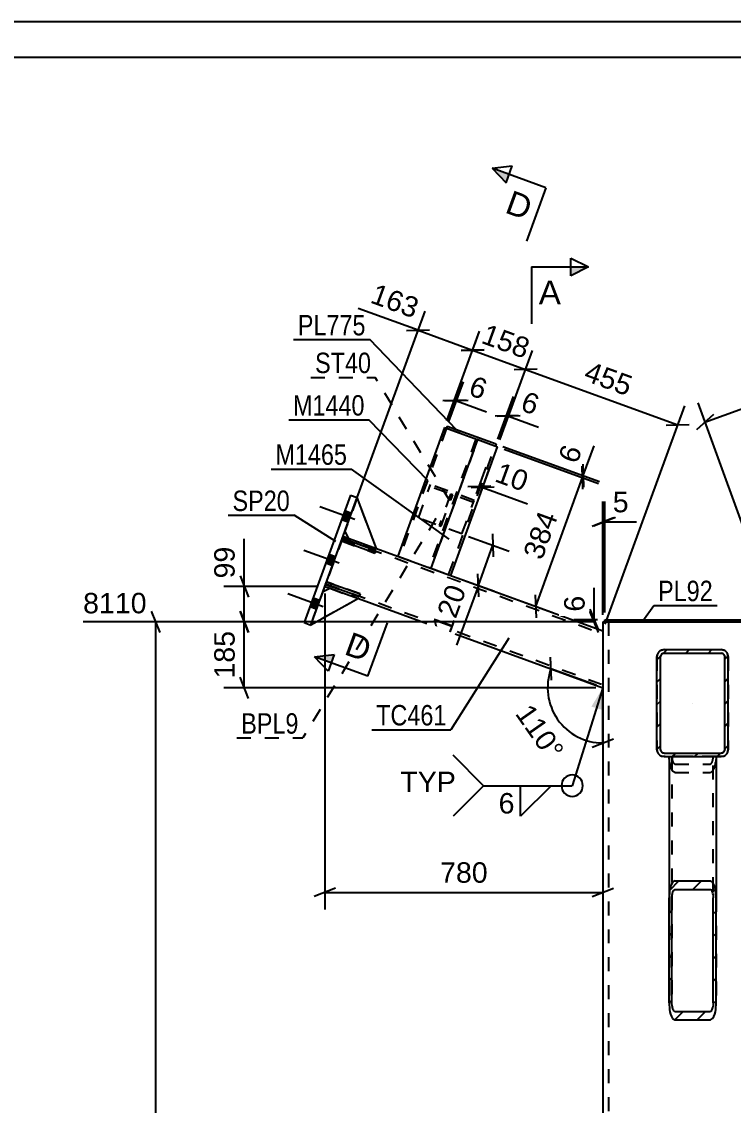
# Model space of a CAD drawing. Header units: millimetres. Extents: x -358 to 483, y -215 to 379.
# Drawn here: x -94 to 5.8, y 227 to 379 of the extents above; entities that cross this region are included whole.
import ezdxf

# ---------------------------------------------------------------- set-up
doc = ezdxf.new("R2010")
doc.units = ezdxf.units.MM
doc.linetypes.add('DXK_LINE_DOT2', pattern=[3.9198, 1.9599, -1.9599])
doc.linetypes.add('DXK_LINE_DOT3', pattern=[5.9187, 2.979, -0.9799, 0.9799, -0.9799])
doc.styles.add('Arial', font='ARIAL.TTF', dxfattribs={"height": 0.2})
doc.styles.add('Arial Narrow', font='ARIALN.TTF', dxfattribs={"height": 0.2})

# ---------------------------------------------------------------- blocks, each defined once
blk = doc.blocks.new('Unknown-284934251-1133')
at = {"color": 5, "linetype": 'Continuous'}
for p, q in [((482.75, 378.96), (-358.25, 378.96)), ((477.75, 373.96), (-353.25, 373.96))]:
    blk.add_line(p, q, dxfattribs=at)
blk = doc.blocks.new('Bolt-284934251-1456 - 1225')
at = {"linetype": 'Continuous'}
for points in [[(-48.22, 308.78), (-47.77, 310), (-48.71, 310.34), (-49.16, 309.12)], [(-48.22, 308.78), (-47.77, 310), (-48.71, 310.34), (-49.16, 309.12)], [(-48.22, 308.78), (-47.77, 310), (-48.71, 310.34), (-49.16, 309.12)], [(-50.44, 302.67), (-50, 303.89), (-50.93, 304.23), (-51.38, 303.01)], [(-50.44, 302.67), (-50, 303.89), (-50.93, 304.23), (-51.38, 303.01)], [(-52.66, 296.56), (-52.22, 297.78), (-53.16, 298.12), (-53.6, 296.9)], [(-52.66, 296.56), (-52.22, 297.78), (-53.16, 298.12), (-53.6, 296.9)], [(-52.66, 296.56), (-52.22, 297.78), (-53.16, 298.12), (-53.6, 296.9)]]:
    blk.add_hatch(color=1, dxfattribs=at).paths.add_polyline_path(points)
at = {"color": 1, "linetype": 'Continuous'}
for p, q in [((-47.29, 309.13), (-52.22, 310.93)), ((-47.29, 309.13), (-52.22, 310.93)), ((-47.29, 309.13), (-52.22, 310.93)), ((-47.77, 310), (-48.71, 310.34)), ((-47.77, 310), (-48.71, 310.34)), ((-47.77, 310), (-48.71, 310.34)), ((-48.22, 308.78), (-49.16, 309.12)), ((-48.22, 308.78), (-49.16, 309.12)), ((-48.22, 308.78), (-49.16, 309.12)), ((-49.51, 303.02), (-54.45, 304.82)), ((-49.51, 303.02), (-54.45, 304.82)), ((-50, 303.89), (-50.93, 304.23)), ((-50, 303.89), (-50.93, 304.23)), ((-50.44, 302.67), (-51.38, 303.01)), ((-50.44, 302.67), (-51.38, 303.01)), ((-51.74, 296.91), (-56.67, 298.71)), ((-51.74, 296.91), (-56.67, 298.71)), ((-51.74, 296.91), (-56.67, 298.71)), ((-52.22, 297.78), (-53.16, 298.12)), ((-52.22, 297.78), (-53.16, 298.12)), ((-52.22, 297.78), (-53.16, 298.12)), ((-52.66, 296.56), (-53.6, 296.9)), ((-52.66, 296.56), (-53.6, 296.9)), ((-52.66, 296.56), (-53.6, 296.9))]:
    blk.add_line(p, q, dxfattribs=at)
blk = doc.blocks.new('Part-284934251-1355 - 1225')
at = {"color": 7, "linetype": 'DXK_LINE_DOT2'}
for p, q in [((-4.84, 290.28), (-4.92, 289.9)), ((-3.92, 290.9), (-4.3, 290.82)), ((-4.11, 290.36), (-3.92, 290.4)), ((-3.92, 290.9), (4.08, 290.9)), ((-3.92, 290.9), (-3.92, 290.9)), ((-3.92, 290.4), (-3.92, 290.4)), ((-3.92, 290.4), (4.08, 290.4)), ((4.08, 290.9), (4.08, 290.9)), ((4.46, 290.82), (4.08, 290.9)), ((4.08, 290.4), (4.08, 290.4)), ((4.08, 290.4), (4.27, 290.36)), ((5.08, 289.9), (5, 290.28)), ((-4.92, 289.9), (-4.92, 276.9)), ((-4.42, 289.9), (-4.38, 290.09)), ((-4.42, 289.9), (-4.42, 289.9)), ((-4.42, 276.9), (-4.42, 289.9)), ((4.54, 290.09), (4.58, 289.9)), ((4.58, 289.9), (4.58, 289.9)), ((4.58, 276.9), (4.58, 289.9)), ((5.08, 289.9), (5.08, 276.9)), ((-4.92, 276.9), (-4.84, 276.52)), ((-4.42, 276.9), (-4.42, 276.9)), ((-4.38, 276.71), (-4.42, 276.9)), ((4.58, 276.9), (4.54, 276.71)), ((4.58, 276.9), (4.58, 276.9)), ((5, 276.52), (5.08, 276.9)), ((-4.3, 275.98), (-3.92, 275.9)), ((-3.92, 276.4), (-4.11, 276.44)), ((-3.92, 276.4), (-3.92, 276.4)), ((-3.92, 276.4), (4.08, 276.4)), ((-3.92, 275.9), (4.08, 275.9)), ((-3.92, 275.9), (-3.92, 275.9)), ((4.27, 276.44), (4.08, 276.4)), ((4.08, 276.4), (4.08, 276.4)), ((4.08, 275.9), (4.46, 275.98)), ((4.08, 275.9), (4.08, 275.9))]:
    blk.add_line(p, q, dxfattribs=at)
for centre, radius, start, end in [((-3.92, 289.9), 1, 112.5, 157.5), ((-3.92, 289.9), 0.5, 112.5, 157.5), ((4.08, 289.9), 0.5, 22.5, 67.5), ((4.08, 289.9), 1, 22.5, 67.5), ((-3.92, 276.9), 0.5, 202.5, 247.5), ((4.08, 276.9), 0.5, 292.5, 337.5), ((-3.92, 276.9), 1, 202.5, 247.5), ((4.08, 276.9), 1, 292.5, 337.5)]:
    blk.add_arc(centre, radius, start, end, dxfattribs=at)
blk = doc.blocks.new('Part-284934251-1228 - 1225')
at = {"linetype": 'Continuous'}
h = blk.add_hatch(dxfattribs=at)
h.set_pattern_fill('', scale=0.7, style=0, pattern_type=0)
h.set_pattern_definition([(45, (-4.9208, 276.9), (-1.57154, 1.57154), [])])
h.paths.add_polyline_path([(-4.92, 289.9), (-4.92, 276.9), (-4.84, 276.52), (-4.63, 276.19), (-4.3, 275.98), (-3.92, 275.9), (4.08, 275.9), (4.46, 275.98), (4.79, 276.19), (5, 276.52), (5.08, 276.9), (5.08, 289.9), (5, 290.28), (4.79, 290.61), (4.46, 290.82), (4.08, 290.9), (-3.92, 290.9), (-4.3, 290.82), (-4.63, 290.61), (-4.84, 290.28)])
h.paths.add_polyline_path([(-4.27, 290.25), (-4.11, 290.36), (-3.92, 290.4), (4.08, 290.4), (4.27, 290.36), (4.43, 290.25), (4.54, 290.09), (4.58, 289.9), (4.58, 276.9), (4.54, 276.71), (4.43, 276.55), (4.27, 276.44), (4.08, 276.4), (-3.92, 276.4), (-4.11, 276.44), (-4.27, 276.55), (-4.38, 276.71), (-4.42, 276.9), (-4.42, 289.9), (-4.38, 290.09)])
at = {"color": 7, "linetype": 'DXK_LINE_DOT2'}
for p, q in [((-4.92, 289.9), (-4.84, 290.28)), ((-4.3, 290.82), (-3.92, 290.9)), ((-3.92, 290.4), (-4.11, 290.36)), ((-3.92, 290.9), (4.08, 290.9)), ((-3.92, 290.4), (4.08, 290.4)), ((4.08, 290.9), (4.46, 290.82)), ((4.27, 290.36), (4.08, 290.4)), ((5, 290.28), (5.08, 289.9)), ((-4.92, 276.9), (-4.92, 289.9)), ((-4.38, 290.09), (-4.42, 289.9)), ((-4.42, 276.9), (-4.42, 289.9)), ((4.58, 289.9), (4.54, 290.09)), ((4.58, 276.9), (4.58, 289.9)), ((5.08, 276.9), (5.08, 289.9)), ((-4.84, 276.52), (-4.92, 276.9)), ((-4.42, 276.9), (-4.38, 276.71)), ((4.54, 276.71), (4.58, 276.9)), ((5.08, 276.9), (5, 276.52)), ((-3.92, 275.9), (-4.3, 275.98)), ((-4.11, 276.44), (-3.92, 276.4)), ((-3.92, 276.4), (4.08, 276.4)), ((4.08, 275.9), (-3.92, 275.9)), ((4.08, 276.4), (4.27, 276.44)), ((4.46, 275.98), (4.08, 275.9))]:
    blk.add_line(p, q, dxfattribs=at)
at = {"color": 2, "linetype": 'Continuous'}
for p, q in [((-4.84, 290.28), (-4.92, 289.9)), ((-3.92, 290.9), (-4.3, 290.82)), ((-4.11, 290.36), (-3.92, 290.4)), ((-3.92, 290.9), (4.08, 290.9)), ((-3.92, 290.4), (4.08, 290.4)), ((4.46, 290.82), (4.08, 290.9)), ((4.08, 290.4), (4.27, 290.36)), ((5.08, 289.9), (5, 290.28)), ((-4.92, 276.9), (-4.92, 289.9)), ((-4.42, 289.9), (-4.38, 290.09)), ((-4.42, 276.9), (-4.42, 289.9)), ((4.54, 290.09), (4.58, 289.9)), ((4.58, 276.9), (4.58, 289.9)), ((5.08, 276.9), (5.08, 289.9)), ((-4.92, 276.9), (-4.84, 276.52)), ((-4.38, 276.71), (-4.42, 276.9)), ((4.58, 276.9), (4.54, 276.71)), ((5, 276.52), (5.08, 276.9)), ((-4.3, 275.98), (-3.92, 275.9)), ((-3.92, 276.4), (-4.11, 276.44)), ((-3.92, 276.4), (4.08, 276.4)), ((-3.92, 275.9), (4.08, 275.9)), ((4.27, 276.44), (4.08, 276.4)), ((4.08, 275.9), (4.46, 275.98))]:
    blk.add_line(p, q, dxfattribs=at)
at = {"color": 7, "linetype": 'DXK_LINE_DOT3'}
blk.add_line((0.08, 283.4), (0.08, 283.4), dxfattribs=at)
at = {"color": 7, "linetype": 'DXK_LINE_DOT2'}
for centre, radius, start, end in [((-3.92, 289.9), 1, 112.5, 157.5), ((-3.92, 289.9), 0.5, 112.5, 157.5), ((4.08, 289.9), 0.5, 22.5, 67.5), ((4.08, 289.9), 1, 22.5, 67.5), ((-3.92, 276.9), 0.5, 202.5, 247.5), ((4.08, 276.9), 0.5, 292.5, 337.5), ((-3.92, 276.9), 1, 202.5, 247.5), ((4.08, 276.9), 1, 292.5, 337.5)]:
    blk.add_arc(centre, radius, start, end, dxfattribs=at)
at = {"color": 2, "linetype": 'Continuous'}
for centre, radius, start, end in [((-3.92, 289.9), 1, 112.5, 157.5), ((-3.92, 289.9), 0.5, 112.5, 157.5), ((4.08, 289.9), 0.5, 22.5, 67.5), ((4.08, 289.9), 1, 22.5, 67.5), ((-3.92, 276.9), 0.5, 202.5, 247.5), ((4.08, 276.9), 0.5, 292.5, 337.5), ((-3.92, 276.9), 1, 202.5, 247.5), ((4.08, 276.9), 1, 292.5, 337.5)]:
    blk.add_arc(centre, radius, start, end, dxfattribs=at)
blk = doc.blocks.new('Part-284934251-1414 - 1225')
at = {"color": 2, "linetype": 'Continuous'}
for p, q in [((-36.58, 302.31), (-30.02, 320.35)), ((-33.85, 301.31), (-27.29, 319.36)), ((-30.02, 320.35), (-27.29, 319.36))]:
    blk.add_line(p, q, dxfattribs=at)
at = {"color": 7, "linetype": 'DXK_LINE_DOT2'}
for p, q in [((-34.14, 301.41), (-27.57, 319.46)), ((-36.58, 302.31), (-36.58, 302.3)), ((-36.58, 302.31), (-36.58, 302.3)), ((-36.58, 302.31), (-36.58, 302.3)), ((-36.58, 302.3), (-36.58, 302.31)), ((-36.58, 302.3), (-33.86, 301.31)), ((-33.85, 301.31), (-33.86, 301.31)), ((-33.86, 301.31), (-33.85, 301.31))]:
    blk.add_line(p, q, dxfattribs=at)
blk = doc.blocks.new('Part-284934251-1230 - 1225')
at = {"linetype": 'Continuous'}
h = blk.add_hatch(dxfattribs=at)
h.set_pattern_fill('', scale=0.7, style=0, pattern_type=0)
h.set_pattern_definition([(45, (-3.2208, 241.354), (-1.57154, 1.57154), [])])
h.paths.add_polyline_path([(-3.22, 256.1), (-3.22, 241.35), (-3.16, 240.45), (-2.99, 239.69), (-2.73, 239.17), (-2.42, 239), (2.58, 239), (2.89, 239.17), (3.14, 239.69), (3.32, 240.45), (3.38, 241.35), (3.38, 256.1), (3.32, 257), (3.14, 257.77), (2.89, 258.28), (2.58, 258.46), (-2.42, 258.46), (-2.73, 258.28), (-2.99, 257.77), (-3.16, 257)])
h.paths.add_polyline_path([(-2.7, 256.93), (-2.57, 257.19), (-2.42, 257.28), (2.58, 257.28), (2.73, 257.19), (2.86, 256.93), (2.95, 256.55), (2.98, 256.1), (2.98, 241.35), (2.95, 240.9), (2.86, 240.52), (2.73, 240.26), (2.58, 240.17), (-2.42, 240.17), (-2.57, 240.26), (-2.7, 240.52), (-2.79, 240.9), (-2.82, 241.35), (-2.82, 256.1), (-2.79, 256.55)])
at = {"color": 2, "linetype": 'Continuous'}
for p, q in [((-3.22, 275.9), (-3.22, 256.1)), ((3.38, 275.9), (3.38, 256.1)), ((-2.42, 258.46), (-2.73, 258.28)), ((-2.42, 258.46), (2.58, 258.46)), ((2.89, 258.28), (2.58, 258.46)), ((-3.16, 257), (-3.22, 256.1)), ((-2.57, 257.19), (-2.42, 257.28)), ((-2.42, 257.28), (2.58, 257.28)), ((2.58, 257.28), (2.73, 257.19)), ((3.38, 256.1), (3.32, 257)), ((-3.22, 241.35), (-3.22, 256.1)), ((-2.82, 256.1), (-2.79, 256.55)), ((-2.82, 241.35), (-2.82, 256.1)), ((2.95, 256.55), (2.98, 256.1)), ((2.98, 241.35), (2.98, 256.1)), ((3.38, 241.35), (3.38, 256.1)), ((-3.22, 241.35), (-3.16, 240.45)), ((-2.79, 240.9), (-2.82, 241.35)), ((-2.42, 240.17), (-2.57, 240.26)), ((-2.42, 240.17), (2.58, 240.17)), ((2.73, 240.26), (2.58, 240.17)), ((2.98, 241.35), (2.95, 240.9)), ((3.32, 240.45), (3.38, 241.35)), ((-2.73, 239.17), (-2.42, 239)), ((-2.42, 239), (2.58, 239)), ((2.58, 239), (2.89, 239.17))]:
    blk.add_line(p, q, dxfattribs=at)
at = {"color": 7, "linetype": 'DXK_LINE_DOT2'}
for p, q in [((3.38, 275.9), (-3.22, 275.9)), ((-3.16, 275.13), (-3.21, 275.9)), ((-2.82, 275.9), (-2.82, 241.35)), ((-2.81, 275.9), (-2.79, 275.58)), ((2.95, 275.58), (2.97, 275.9)), ((2.98, 275.9), (2.97, 275.9)), ((2.98, 241.35), (2.98, 275.9)), ((3.37, 275.9), (3.32, 275.13)), ((-2.42, 273.67), (-2.73, 273.85)), ((-2.57, 274.94), (-2.42, 274.85)), ((-2.42, 274.85), (2.58, 274.85)), ((-2.42, 273.67), (2.58, 273.67)), ((2.58, 274.85), (2.73, 274.94)), ((2.89, 273.85), (2.58, 273.67)), ((-3.22, 256.1), (-3.22, 241.35)), ((3.38, 256.1), (3.38, 241.35))]:
    blk.add_line(p, q, dxfattribs=at)
for centre, radius, start, end in [((-0.41, 275.35), 2.76, 184.5911, 212.8754), ((-1.42, 275.69), 1.38, 184.5911, 212.8754), ((1.57, 275.69), 1.38, 327.1246, 355.4089), ((0.57, 275.35), 2.76, 327.1246, 355.4089)]:
    blk.add_arc(centre, radius, start, end, dxfattribs=at)
at = {"color": 2, "linetype": 'Continuous'}
for centre, radius, start, end in [((-0.41, 256.78), 2.76, 147.1246, 175.4089), ((-1.42, 256.44), 1.38, 147.1246, 175.4089), ((1.57, 256.44), 1.38, 4.5911, 32.8754), ((0.57, 256.78), 2.76, 4.5911, 32.8754), ((-0.41, 240.67), 2.76, 184.5911, 212.8754), ((-1.42, 241.01), 1.38, 184.5911, 212.8754), ((1.57, 241.01), 1.38, 327.1246, 355.4089), ((0.57, 240.67), 2.76, 327.1246, 355.4089)]:
    blk.add_arc(centre, radius, start, end, dxfattribs=at)
blk = doc.blocks.new('Part-284934251-1324 - 1225')
at = {"color": 2, "linetype": 'Continuous'}
for p, q in [((-47.91, 312.55), (-54.41, 294.69)), ((-53.47, 294.35), (-46.97, 312.21)), ((-47.91, 312.55), (-46.97, 312.21)), ((-54.41, 294.69), (-53.47, 294.35))]:
    blk.add_line(p, q, dxfattribs=at)
blk = doc.blocks.new('Part-284934251-1248 - 1225')
at = {"color": 7, "linetype": 'DXK_LINE_DOT2'}
for p, q in [((-48.93, 306.8), (-51.5, 299.76)), ((-49.07, 306.43), (-12.5, 293.12)), ((-48.23, 306.55), (-44.24, 305.09)), ((-51.36, 300.13), (-12.5, 285.99)), ((-50.8, 299.5), (-46.8, 298.05)), ((-12.5, 293.54), (-12.5, 285.56))]:
    blk.add_line(p, q, dxfattribs=at)
at = {"color": 2, "linetype": 'Continuous'}
for p, q in [((-48.93, 306.8), (-48.23, 306.55)), ((-44.24, 305.09), (-12.5, 293.54)), ((-51.5, 299.76), (-50.8, 299.5)), ((-46.8, 298.05), (-12.5, 285.56))]:
    blk.add_line(p, q, dxfattribs=at)
blk = doc.blocks.new('Part-284934251-1349 - 1225')
at = {"color": 2, "linetype": 'Continuous'}
for p, q in [((-12.25, 294.79), (-12.25, 295.09)), ((-12.25, 295.09), (12.25, 295.09)), ((12.25, 295.09), (12.25, 294.79)), ((-11.7, 294.79), (-12.25, 294.79)), ((12.25, 294.79), (11.7, 294.79))]:
    blk.add_line(p, q, dxfattribs=at)
at = {"color": 7, "linetype": 'DXK_LINE_DOT2'}
blk.add_line((11.7, 294.79), (-11.7, 294.79), dxfattribs=at)
blk = doc.blocks.new('Part-284934251-1394 - 1225')
at = {"color": 2, "linetype": 'Continuous'}
for q in [(-41.28, 304.02), (-30.1, 320.38)]:
    blk.add_line((-34.71, 322.06), q, dxfattribs=at)
at = {"color": 7, "linetype": 'DXK_LINE_DOT2'}
for p, q in [((-34.43, 321.96), (-41, 303.91)), ((-34.43, 321.96), (-34.41, 321.95)), ((-34.43, 321.96), (-34.41, 321.95)), ((-34.41, 321.95), (-34.37, 321.93)), ((-34.41, 321.95), (-34.37, 321.93)), ((-30.3, 320.45), (-36.87, 302.41)), ((-36.58, 302.3), (-30.02, 320.35)), ((-30.1, 320.38), (-30.06, 320.37)), ((-30.06, 320.37), (-30.1, 320.38)), ((-30.06, 320.37), (-30.02, 320.35)), ((-30.02, 320.35), (-30.06, 320.37)), ((-41.28, 304.02), (-41.28, 304.02)), ((-41.28, 304.02), (-36.58, 302.3))]:
    blk.add_line(p, q, dxfattribs=at)
blk = doc.blocks.new('Part-284934251-1434 - 1225')
at = {"color": 2, "linetype": 'Continuous'}
for p, q in [((-34.33, 322.24), (-34.43, 321.96)), ((-34.33, 322.24), (-27.47, 319.74)), ((-30.1, 320.38), (-30.02, 320.35)), ((-27.47, 319.74), (-27.57, 319.46))]:
    blk.add_line(p, q, dxfattribs=at)
at = {"color": 7, "linetype": 'DXK_LINE_DOT2'}
for p, q in [((-34.43, 321.96), (-30.1, 320.38)), ((-30.02, 320.35), (-27.57, 319.46))]:
    blk.add_line(p, q, dxfattribs=at)
blk = doc.blocks.new('Part-284934251-1476 - 1225')
at = {"color": 2, "linetype": 'Continuous'}
for p, q in [((-51.76, 299.05), (-50.8, 299.5)), ((-50.8, 299.5), (-46.8, 298.05)), ((-46.8, 298.05), (-53.47, 294.35))]:
    blk.add_line(p, q, dxfattribs=at)
at = {"color": 7, "linetype": 'DXK_LINE_DOT2'}
blk.add_line((-53.47, 294.35), (-51.76, 299.05), dxfattribs=at)
blk = doc.blocks.new('Part-284934251-1477 - 1225')
at = {"color": 7, "linetype": 'DXK_LINE_DOT2'}
for p, q in [((-51.76, 299.05), (-50.8, 299.5)), ((-50.8, 299.5), (-46.8, 298.05)), ((-53.47, 294.35), (-51.76, 299.05)), ((-46.8, 298.05), (-53.47, 294.35))]:
    blk.add_line(p, q, dxfattribs=at)
blk = doc.blocks.new('Part-284934251-1478 - 1225')
at = {"color": 7, "linetype": 'DXK_LINE_DOT2'}
blk.add_line((-46.97, 312.21), (-48.68, 307.51), dxfattribs=at)
at = {"color": 2, "linetype": 'Continuous'}
for p, q in [((-44.24, 305.09), (-46.97, 312.21)), ((-48.68, 307.51), (-48.23, 306.55)), ((-48.23, 306.55), (-44.24, 305.09))]:
    blk.add_line(p, q, dxfattribs=at)
blk = doc.blocks.new('Part-284934251-1479 - 1225')
at = {"color": 7, "linetype": 'DXK_LINE_DOT2'}
for p, q in [((-46.97, 312.21), (-48.68, 307.51)), ((-44.24, 305.09), (-46.97, 312.21)), ((-48.68, 307.51), (-48.23, 306.55)), ((-48.23, 306.55), (-44.24, 305.09))]:
    blk.add_line(p, q, dxfattribs=at)
blk = doc.blocks.new('Part-284934251-1480 - 1225')
at = {"color": 2, "linetype": 'Continuous'}
for p, q in [((-51.4, 300.04), (-51.26, 300.41)), ((-46.7, 298.33), (-51.4, 300.04)), ((-51.26, 300.41), (-46.56, 298.7)), ((-46.56, 298.7), (-46.7, 298.33))]:
    blk.add_line(p, q, dxfattribs=at)
at = {"color": 7, "linetype": 'DXK_LINE_DOT2'}
blk.add_line((-50.69, 299.78), (-50.56, 300.16), dxfattribs=at)
blk = doc.blocks.new('Part-284934251-1481 - 1225')
at = {"color": 2, "linetype": 'Continuous'}
for p, q in [((-49.17, 306.14), (-49.04, 306.52)), ((-44.48, 304.43), (-49.17, 306.14)), ((-49.04, 306.52), (-44.34, 304.81)), ((-44.34, 304.81), (-44.48, 304.43))]:
    blk.add_line(p, q, dxfattribs=at)
at = {"color": 7, "linetype": 'DXK_LINE_DOT2'}
blk.add_line((-48.47, 305.89), (-48.33, 306.26), dxfattribs=at)
blk = doc.blocks.new('Part-284934251-1482 - 1225')
at = {"color": 7, "linetype": 'DXK_LINE_DOT2'}
for p, q in [((-51.26, 300.41), (-51.4, 300.04)), ((-51.4, 300.04), (-46.7, 298.33)), ((-46.56, 298.7), (-51.26, 300.41)), ((-50.56, 300.16), (-50.69, 299.78)), ((-46.7, 298.33), (-46.56, 298.7))]:
    blk.add_line(p, q, dxfattribs=at)
blk = doc.blocks.new('Part-284934251-1483 - 1225')
at = {"color": 7, "linetype": 'DXK_LINE_DOT2'}
for p, q in [((-49.04, 306.52), (-49.17, 306.14)), ((-49.17, 306.14), (-44.48, 304.43)), ((-44.34, 304.81), (-49.04, 306.52)), ((-48.33, 306.26), (-48.47, 305.89)), ((-44.48, 304.43), (-44.34, 304.81))]:
    blk.add_line(p, q, dxfattribs=at)
blk = doc.blocks.new('Part-284934251-1506 - 1225')
at = {"color": 2, "linetype": 'Continuous'}
for p, q in [((-12.5, 294.79), (-12.5, 62)), ((-12.5, 294.79), (-12.25, 294.79)), ((-11.7, 294.79), (-10.9, 294.79)), ((-10.9, 294.79), (11.7, 294.79))]:
    blk.add_line(p, q, dxfattribs=at)
at = {"color": 7, "linetype": 'DXK_LINE_DOT2'}
for p, q in [((-12.38, 294.79), (-11.7, 294.79)), ((-11.7, 294.79), (-11.7, 62))]:
    blk.add_line(p, q, dxfattribs=at)
blk = doc.blocks.new('Part-284934251-1509 - 1225')
at = {"color": 7, "linetype": 'DXK_LINE_DOT2'}
for p, q in [((-33.86, 312.7), (-35.46, 308.29)), ((-35.18, 308.19), (-33.57, 312.6)), ((-34.11, 312), (-33.83, 311.9)), ((-33.57, 312.6), (-33.86, 312.7)), ((-35.46, 308.29), (-35.18, 308.19))]:
    blk.add_line(p, q, dxfattribs=at)
blk = doc.blocks.new('Part-284934251-1510 - 1225')
at = {"color": 7, "linetype": 'DXK_LINE_DOT2'}
for p, q in [((-38.38, 309.35), (-36.67, 314.05)), ((-30.66, 311.54), (-36.77, 313.77)), ((-30.56, 311.82), (-36.67, 314.05)), ((-32.27, 307.13), (-30.56, 311.82)), ((-32.27, 307.13), (-38.38, 309.35))]:
    blk.add_line(p, q, dxfattribs=at)
blk = doc.blocks.new('StraightDimension-284934251-1780 - 1225')
at = {"color": 7, "linetype": 'Continuous'}
for p, q in [((-34.37, 323), (-29.8, 335.57)), ((-32.39, 332.84), (-29.16, 332.94)), ((-30.77, 332.89), (-23.35, 330.19)), ((-26.95, 320.3), (-22.37, 332.87)), ((-21.73, 330.24), (-24.96, 330.14))]:
    blk.add_line(p, q, dxfattribs=at)
at = {"color": 0}
blk.add_wipeout([(-23.1, 330.9), (-21.67, 334.84), (-29.06, 337.54), (-30.5, 333.59)], dxfattribs=at)
at = {"color": 3, "style": 'Arial'}
blk.add_text('158', height=2.865, rotation=-20.002, dxfattribs=at).set_placement((-29.73, 333.95))
blk = doc.blocks.new('StraightDimension-284934251-1536 - 1225')
at = {"color": 7, "linetype": 'Continuous'}
for p, q in [((-26.53, 319.4), (-13, 314.48)), ((-26.35, 319.02), (-13.11, 314.2)), ((-15.31, 313.4), (-15.41, 316.63)), ((-15.31, 316.91), (-15.21, 313.68)), ((-15.36, 315.02), (-15.26, 315.3))]:
    blk.add_line(p, q, dxfattribs=at)
at = {"color": 0}
blk.add_wipeout([(-14.61, 319.27), (-18.56, 320.7), (-19.73, 317.49), (-15.78, 316.05)], dxfattribs=at)
at = {"color": 7, "linetype": 'Continuous'}
blk.add_line((-15.26, 315.3), (-13.73, 319.5), dxfattribs=at)
blk.add_line((-15.26, 315.3), (-13.73, 319.5), dxfattribs=at)
at = {"color": 3, "style": 'Arial'}
blk.add_text('6', height=2.87, rotation=69.9983, dxfattribs=at).set_placement((-16.14, 316.82))
blk = doc.blocks.new('StraightDimension-284934251-1553 - 1225')
at = {"color": 7, "linetype": 'Continuous'}
for p, q in [((-26.35, 319.02), (-13.11, 314.2)), ((-15.31, 313.4), (-15.41, 316.63)), ((-21.93, 296.97), (-15.36, 315.02)), ((-32.92, 300.97), (-19.68, 296.15)), ((-21.98, 298.58), (-21.88, 295.35))]:
    blk.add_line(p, q, dxfattribs=at)
at = {"color": 0}
blk.add_wipeout([(-18, 309.95), (-21.95, 311.38), (-24.64, 303.99), (-20.7, 302.55)], dxfattribs=at)
at = {"color": 3, "style": 'Arial'}
blk.add_text('384', height=2.865, rotation=69.9983, dxfattribs=at).set_placement((-21.06, 303.32))
blk = doc.blocks.new('StraightDimension-284934251-1574 - 1225')
at = {"color": 7, "linetype": 'Continuous'}
for p, q in [((-63.4, 296.29), (-62.2, 293.29)), ((-13.5, 294.79), (-65.65, 294.79)), ((-62.8, 285.56), (-62.8, 294.79)), ((-62.2, 284.06), (-63.4, 287.06)), ((-13.5, 285.56), (-65.65, 285.56))]:
    blk.add_line(p, q, dxfattribs=at)
at = {"color": 0}
blk.add_wipeout([(-63.55, 294.11), (-67.75, 294.11), (-67.75, 286.24), (-63.55, 286.24)], dxfattribs=at)
at = {"color": 3, "style": 'Arial'}
blk.add_text('185', height=2.865, rotation=90.0002, dxfattribs=at).set_placement((-64.15, 286.84))
blk = doc.blocks.new('StraightDimension-284934251-1582 - 1225')
at = {"color": 7, "linetype": 'Continuous'}
for p, q in [((-63.4, 301.26), (-62.2, 298.26)), ((-52.5, 299.76), (-65.65, 299.76)), ((-62.8, 294.79), (-62.8, 299.76)), ((-62.2, 293.29), (-63.4, 296.29)), ((-13.5, 294.79), (-65.65, 294.79))]:
    blk.add_line(p, q, dxfattribs=at)
at = {"color": 0}
blk.add_wipeout([(-63.55, 305.93), (-67.75, 305.93), (-67.75, 300.28), (-63.55, 300.28)], dxfattribs=at)
at = {"color": 7, "linetype": 'Continuous'}
blk.add_line((-62.8, 299.76), (-62.8, 306.45), dxfattribs=at)
blk.add_line((-62.8, 299.76), (-62.8, 306.45), dxfattribs=at)
at = {"color": 3, "style": 'Arial'}
blk.add_text('99', height=2.865, rotation=90.0002, dxfattribs=at).set_placement((-64.15, 300.88))
blk = doc.blocks.new('StraightDimension-284934251-1597 - 1225')
at = {"color": 7, "linetype": 'Continuous'}
for p, q in [((-14.31, 296.59), (-13.11, 293.59)), ((-13.25, 295.09), (-16.56, 295.09)), ((-13.11, 293.29), (-14.31, 296.29)), ((-13.71, 294.79), (-13.71, 295.09)), ((-13.5, 294.79), (-16.56, 294.79))]:
    blk.add_line(p, q, dxfattribs=at)
at = {"color": 0}
blk.add_wipeout([(-14.46, 299.04), (-18.66, 299.04), (-18.66, 295.62), (-14.46, 295.62)], dxfattribs=at)
at = {"color": 7, "linetype": 'Continuous'}
blk.add_line((-13.71, 295.09), (-13.71, 299.57), dxfattribs=at)
blk.add_line((-13.71, 295.09), (-13.71, 299.57), dxfattribs=at)
at = {"color": 3, "style": 'Arial'}
blk.add_text('6', height=2.87, rotation=90.0002, dxfattribs=at).set_placement((-15.06, 296.22))
blk = doc.blocks.new('StraightDimension-284934251-1657 - 1225')
at = {"color": 7, "linetype": 'Continuous'}
for p, q in [((-27.97, 307.16), (-27.87, 303.93)), ((-31.33, 306.78), (-25.66, 304.72)), ((-29.97, 299.9), (-27.92, 305.54)), ((-32.92, 300.97), (-27.72, 299.08)), ((-29.92, 298.28), (-30.02, 301.51))]:
    blk.add_line(p, q, dxfattribs=at)
at = {"color": 0}
blk.add_wipeout([(-30.85, 299.66), (-34.8, 301.1), (-37.49, 293.7), (-33.55, 292.26)], dxfattribs=at)
at = {"color": 7, "linetype": 'Continuous'}
blk.add_line((-29.97, 299.9), (-33.02, 291.51), dxfattribs=at)
blk.add_line((-29.97, 299.9), (-33.02, 291.51), dxfattribs=at)
at = {"color": 3, "style": 'Arial'}
blk.add_text('120', height=2.865, rotation=69.9983, dxfattribs=at).set_placement((-33.91, 293.03))
blk = doc.blocks.new('StraightDimension-284934251-1669 - 1225')
at = {"color": 7, "linetype": 'Continuous'}
for p, q in [((-30.22, 312.76), (-28.86, 316.5)), ((-29.73, 312.63), (-28.39, 316.33)), ((-31.45, 313.77), (-28.22, 313.88)), ((-27.75, 313.7), (-30.98, 313.6)), ((-29.83, 313.82), (-29.36, 313.65))]:
    blk.add_line(p, q, dxfattribs=at)
at = {"color": 0}
blk.add_wipeout([(-23.31, 312.25), (-21.87, 316.19), (-27.18, 318.13), (-28.61, 314.18)], dxfattribs=at)
at = {"color": 7, "linetype": 'Continuous'}
blk.add_line((-29.36, 313.65), (-23.07, 311.36), dxfattribs=at)
blk.add_line((-29.36, 313.65), (-23.07, 311.36), dxfattribs=at)
at = {"color": 3, "style": 'Arial'}
blk.add_text('10', height=2.865, rotation=-20.002, dxfattribs=at).set_placement((-27.84, 314.54))
blk = doc.blocks.new('StraightDimension-284934251-1832 - 1225')
at = {"color": 7, "linetype": 'Continuous'}
for p, q in [((-27.23, 320.4), (-25.04, 326.4)), ((-26.95, 320.3), (-24.76, 326.3)), ((-27.63, 323.67), (-24.4, 323.78)), ((-26.02, 323.73), (-25.73, 323.62)), ((-24.12, 323.67), (-27.35, 323.57))]:
    blk.add_line(p, q, dxfattribs=at)
at = {"color": 0}
blk.add_wipeout([(-21.77, 322.98), (-20.33, 326.92), (-23.55, 328.09), (-24.99, 324.15)], dxfattribs=at)
at = {"color": 7, "linetype": 'Continuous'}
blk.add_line((-25.73, 323.62), (-21.53, 322.09), dxfattribs=at)
blk.add_line((-25.73, 323.62), (-21.53, 322.09), dxfattribs=at)
at = {"color": 3, "style": 'Arial'}
blk.add_text('6', height=2.87, rotation=-20.002, dxfattribs=at).set_placement((-24.22, 324.51))
blk = doc.blocks.new('StraightDimension-284934251-1746 - 1225')
at = {"color": 7, "linetype": 'Continuous'}
for p, q in [((-12.5, 295.79), (-12.5, 311.66)), ((-12.25, 296.09), (-12.25, 311.66)), ((-14, 308.21), (-11, 309.41)), ((-10.75, 309.41), (-13.75, 308.21)), ((-12.5, 308.81), (-12.25, 308.81))]:
    blk.add_line(p, q, dxfattribs=at)
at = {"color": 0}
blk.add_wipeout([(-8.3, 309.56), (-8.3, 313.76), (-11.73, 313.76), (-11.73, 309.56)], dxfattribs=at)
at = {"color": 7, "linetype": 'Continuous'}
blk.add_line((-12.25, 308.81), (-7.78, 308.81), dxfattribs=at)
blk.add_line((-12.25, 308.81), (-7.78, 308.81), dxfattribs=at)
at = {"color": 3, "style": 'Arial'}
blk.add_text('5', height=2.87, dxfattribs=at).set_placement((-11.12, 310.16))
blk = doc.blocks.new('StraightDimension-284934251-1795 - 1225')
at = {"color": 7, "linetype": 'Continuous'}
for p, q in [((-48.59, 307.74), (-37.45, 338.35)), ((-40.04, 335.63), (-36.81, 335.73)), ((-38.43, 335.68), (-30.77, 332.89)), ((-34.37, 323), (-29.8, 335.57)), ((-29.16, 332.94), (-32.39, 332.84))]:
    blk.add_line(p, q, dxfattribs=at)
at = {"color": 0}
blk.add_wipeout([(-38.66, 336.56), (-37.23, 340.51), (-44.62, 343.2), (-46.06, 339.25)], dxfattribs=at)
at = {"color": 7, "linetype": 'Continuous'}
blk.add_line((-38.43, 335.68), (-46.81, 338.73), dxfattribs=at)
blk.add_line((-38.43, 335.68), (-46.81, 338.73), dxfattribs=at)
at = {"color": 3, "style": 'Arial'}
blk.add_text('163', height=2.865, rotation=-20.002, dxfattribs=at).set_placement((-45.29, 339.61))
blk = doc.blocks.new('StraightDimension-284934251-1806 - 1225')
at = {"color": 7, "linetype": 'Continuous'}
for p, q in [((-26.95, 320.3), (-22.37, 332.87)), ((-21.73, 330.24), (-24.96, 330.14)), ((-23.35, 330.19), (-1.99, 322.41)), ((-12.16, 294.48), (-1.02, 325.09)), ((-3.61, 322.36), (-0.38, 322.47))]:
    blk.add_line(p, q, dxfattribs=at)
at = {"color": 0}
blk.add_wipeout([(-8.71, 325.66), (-7.28, 329.61), (-14.67, 332.3), (-16.11, 328.35)], dxfattribs=at)
at = {"color": 3, "style": 'Arial'}
blk.add_text('455', height=2.865, rotation=-20.002, dxfattribs=at).set_placement((-15.34, 328.71))
blk = doc.blocks.new('StraightDimension-284934251-1822 - 1225')
at = {"color": 7, "linetype": 'Continuous'}
for p, q in [((-34.37, 323), (-32.34, 328.57)), ((-34.09, 322.9), (-32.06, 328.47)), ((-34.93, 325.84), (-31.7, 325.94)), ((-31.42, 325.84), (-34.65, 325.74)), ((-33.32, 325.89), (-33.04, 325.79))]:
    blk.add_line(p, q, dxfattribs=at)
at = {"color": 0}
blk.add_wipeout([(-29.07, 325.15), (-27.63, 329.09), (-30.85, 330.26), (-32.29, 326.32)], dxfattribs=at)
at = {"color": 7, "linetype": 'Continuous'}
blk.add_line((-33.04, 325.79), (-28.83, 324.26), dxfattribs=at)
blk.add_line((-33.04, 325.79), (-28.83, 324.26), dxfattribs=at)
at = {"color": 3, "style": 'Arial'}
blk.add_text('6', height=2.87, rotation=-20.002, dxfattribs=at).set_placement((-31.52, 326.68))
blk = doc.blocks.new('StraightDimension-284934251-1840 - 1225')
at = {"color": 7, "linetype": 'Continuous'}
for p, q in [((27.18, 320.3), (22.43, 333.35)), ((22.2, 329.6), (24.61, 331.75)), ((1.81, 322.81), (23.41, 330.67)), ((12.16, 294.39), (0.84, 325.49)), ((3.02, 323.89), (0.61, 321.74))]:
    blk.add_line(p, q, dxfattribs=at)
at = {"color": 0}
blk.add_wipeout([(16.05, 328.79), (14.62, 332.74), (7.22, 330.05), (8.66, 326.1)], dxfattribs=at)
at = {"color": 3, "style": 'Arial'}
blk.add_text('460', height=2.865, rotation=20.002, dxfattribs=at).set_placement((9.01, 326.87))
blk = doc.blocks.new('AngleDimension-284934251-1872 - 1225')
at = {"color": 7, "linetype": 'Continuous'}
for p, q in [((-19.73, 286.6), (-19.83, 289.82)), ((-13.44, 285.9), (-19.78, 288.21)), ((-19.78, 288.21), (-12.5, 285.56)), ((-12.5, 277.81), (-12.5, 285.56)), ((-14, 277.21), (-11, 278.41))]:
    blk.add_line(p, q, dxfattribs=at)
blk.add_arc((-12.5, 285.56), 7.75, 160.0002, 270, dxfattribs=at)
at = {"color": 0}
blk.add_wipeout([(-20.31, 274.31), (-16.87, 276.72), (-22.3, 284.48), (-25.74, 282.07)], dxfattribs=at)
at = {"color": 3, "style": 'Arial'}
blk.add_text('110°', height=2.865, rotation=-54.9982, dxfattribs=at).set_placement((-24.9, 281.92))
blk = doc.blocks.new('StraightDimension-284934251-1907 - 1225')
at = {"color": 7, "linetype": 'Continuous'}
for p, q in [((-74.62, 293.29), (-75.82, 296.29)), ((-13.5, 294.79), (-85.41, 294.79)), ((-75.22, 124.41), (-75.22, 294.79))]:
    blk.add_line(p, q, dxfattribs=at)
at = {"color": 0, "linetype": 'Continuous'}
blk.add_wipeout([(-75.92, 295.39), (-75.92, 299.59), (-86.01, 299.59), (-86.01, 295.39)], dxfattribs=at)
at = {"color": 3, "linetype": 'Continuous', "style": 'Arial'}
blk.add_text('8110', height=2.865, dxfattribs=at).set_placement((-85.41, 295.99))
blk = doc.blocks.new('StraightDimension-284934251-16323 - 1225')
at = {"color": 7, "linetype": 'Continuous'}
for p, q in [((-51.5, 298.76), (-51.5, 254.46)), ((-12.5, 284.56), (-12.5, 254.46)), ((-50, 257.46), (-53, 256.26)), ((-51.5, 256.86), (-12.5, 256.86)), ((-14, 256.26), (-11, 257.46))]:
    blk.add_line(p, q, dxfattribs=at)
at = {"color": 0}
blk.add_wipeout([(-28.06, 257.61), (-28.06, 261.81), (-35.94, 261.81), (-35.94, 257.61)], dxfattribs=at)
at = {"color": 3, "style": 'Arial'}
blk.add_text('780', height=2.865, dxfattribs=at).set_placement((-35.34, 258.21))
blk = doc.blocks.new('Mark-284934251-1243 - 1225')
at = {"color": 0}
blk.add_wipeout([(-34.44, 280.27), (-34.44, 283.27), (-44.3, 283.27), (-44.3, 280.27)], dxfattribs=at)
blk.add_wipeout([(-34.44, 280.27), (-34.44, 283.27), (-44.3, 283.27), (-44.3, 280.27)], dxfattribs=at)
at = {"color": 30, "linetype": 'Continuous'}
for p in [(-25.7, 292.51), (-44.9, 279.67)]:
    blk.add_line(p, (-33.84, 279.67), dxfattribs=at)
at = {"color": 3, "style": 'Arial Narrow'}
blk.add_text('TC461', height=2.863, dxfattribs=at).set_placement((-44.3, 280.27))
blk = doc.blocks.new('Mark-284934251-1345 - 1225')
at = {"color": 0}
blk.add_wipeout([(2.92, 297.7), (2.92, 300.7), (-4.76, 300.7), (-4.76, 297.7)], dxfattribs=at)
blk.add_wipeout([(2.92, 297.7), (2.92, 300.7), (-4.76, 300.7), (-4.76, 297.7)], dxfattribs=at)
at = {"color": 30, "linetype": 'Continuous'}
for p, q in [((-6.91, 294.95), (-5.36, 297.1)), ((-5.36, 297.1), (3.52, 297.1))]:
    blk.add_line(p, q, dxfattribs=at)
at = {"color": 3, "style": 'Arial Narrow'}
blk.add_text('PL92', height=2.863, dxfattribs=at).set_placement((-4.76, 297.7))
blk = doc.blocks.new('Mark-284934251-1410 - 1225')
at = {"color": 0}
blk.add_wipeout([(-48.38, 316.82), (-48.38, 319.82), (-58.43, 319.82), (-58.43, 316.82)], dxfattribs=at)
blk.add_wipeout([(-48.38, 316.82), (-48.38, 319.82), (-58.43, 319.82), (-58.43, 316.82)], dxfattribs=at)
at = {"color": 30, "linetype": 'Continuous'}
for p in [(-59.03, 316.22), (-34.07, 306.4)]:
    blk.add_line(p, (-47.78, 316.22), dxfattribs=at)
at = {"color": 3, "style": 'Arial Narrow'}
blk.add_text('M1465', height=2.863, dxfattribs=at).set_placement((-58.43, 316.82))
blk = doc.blocks.new('Mark-284934251-1320 - 1225')
at = {"color": 0}
blk.add_wipeout([(-56.41, 310.34), (-56.41, 313.34), (-64.45, 313.34), (-64.45, 310.34)], dxfattribs=at)
blk.add_wipeout([(-56.41, 310.34), (-56.41, 313.34), (-64.45, 313.34), (-64.45, 310.34)], dxfattribs=at)
at = {"color": 30, "linetype": 'Continuous'}
for p in [(-65.05, 309.74), (-49.94, 306.06)]:
    blk.add_line(p, (-55.81, 309.74), dxfattribs=at)
at = {"color": 3, "style": 'Arial Narrow'}
blk.add_text('SP20', height=2.863, dxfattribs=at).set_placement((-64.45, 310.34))
blk = doc.blocks.new('Mark-284934251-1390 - 1225')
at = {"color": 0}
blk.add_wipeout([(-45.92, 323.72), (-45.92, 326.72), (-55.97, 326.72), (-55.97, 323.72)], dxfattribs=at)
blk.add_wipeout([(-45.92, 323.72), (-45.92, 326.72), (-55.97, 326.72), (-55.97, 323.72)], dxfattribs=at)
at = {"color": 30, "linetype": 'Continuous'}
for p in [(-56.57, 323.12), (-37.02, 314.59)]:
    blk.add_line(p, (-45.32, 323.12), dxfattribs=at)
at = {"color": 3, "style": 'Arial Narrow'}
blk.add_text('M1440', height=2.863, dxfattribs=at).set_placement((-55.97, 323.72))
blk = doc.blocks.new('Mark-284934251-1430 - 1225')
at = {"color": 0}
blk.add_wipeout([(-45.79, 334.97), (-45.79, 337.97), (-55.29, 337.97), (-55.29, 334.97)], dxfattribs=at)
blk.add_wipeout([(-45.79, 334.97), (-45.79, 337.97), (-55.29, 337.97), (-55.29, 334.97)], dxfattribs=at)
at = {"color": 30, "linetype": 'Continuous'}
for p in [(-55.89, 334.37), (-32.99, 321.66)]:
    blk.add_line(p, (-45.19, 334.37), dxfattribs=at)
at = {"color": 3, "style": 'Arial Narrow'}
blk.add_text('PL775', height=2.863, dxfattribs=at).set_placement((-55.29, 334.97))
blk = doc.blocks.new('SectionMark-284934251-2045 - 1225')
at = {"linetype": 'Continuous'}
for points in [[(-25.66, 357.56), (-26.09, 356.38), (-28.01, 358.41)], [(-50.19, 290.21), (-50.61, 289.04), (-52.96, 289.89)]]:
    blk.add_hatch(color=6, dxfattribs=at).paths.add_polyline_path(points)
at = {"color": 6, "linetype": 'Continuous'}
for p, q in [((-28.01, 358.41), (-25.23, 358.73)), ((-26.09, 356.38), (-25.23, 358.73)), ((-28.01, 358.41), (-26.09, 356.38)), ((-52.96, 289.89), (-50.19, 290.21)), ((-51.04, 287.86), (-52.96, 289.89)), ((-50.19, 290.21), (-51.04, 287.86))]:
    blk.add_line(p, q, dxfattribs=at)
at = {"color": 0, "linetype": 'Continuous'}
for points in [[(-23.23, 351.08), (-22.03, 354.37), (-25.2, 355.52), (-26.4, 352.24)], [(-45.79, 289.14), (-44.59, 292.43), (-47.76, 293.59), (-48.95, 290.3)]]:
    blk.add_wipeout(points, dxfattribs=at)
at = {"color": 6, "linetype": 'Continuous'}
for p, q in [((-20.49, 355.67), (-28.01, 358.41)), ((-20.49, 355.67), (-23.23, 348.16)), ((-45.45, 287.16), (-42.71, 294.67)), ((-45.45, 287.16), (-52.96, 289.89))]:
    blk.add_line(p, q, dxfattribs=at)
at = {"color": 3, "linetype": 'Continuous', "style": 'Arial'}
for p in [(-26.4, 352.24), (-48.95, 290.3)]:
    blk.add_text('D', height=3.34, rotation=-20.0077, dxfattribs=at).set_placement(p)
blk = doc.blocks.new('SectionMark-284934251-2053 - 1225')
at = {"linetype": 'Continuous'}
blk.add_hatch(color=6, dxfattribs=at).paths.add_polyline_path([(-17, 343.32), (-17, 344.57), (-14.5, 344.57)])
at = {"color": 6, "linetype": 'Continuous'}
for p, q in [((-17, 343.32), (-17, 345.82)), ((-17, 345.82), (-14.5, 344.57)), ((-22.5, 344.57), (-22.5, 336.57)), ((-22.5, 344.57), (-14.5, 344.57)), ((-14.5, 344.57), (-17, 343.32))]:
    blk.add_line(p, q, dxfattribs=at)
at = {"color": 0, "linetype": 'Continuous'}
blk.add_wipeout([(-18.39, 339.32), (-18.39, 342.82), (-21.5, 342.82), (-21.5, 339.32)], dxfattribs=at)
at = {"color": 3, "linetype": 'Continuous', "style": 'Arial'}
blk.add_text('A', height=3.34, dxfattribs=at).set_placement((-21.5, 339.32))
blk = doc.blocks.new('WeldMark-284934251-2055 - 1225')
at = {"linetype": 'Continuous'}
blk.add_hatch(color=30, dxfattribs=at).paths.add_polyline_path([(-14.11, 282.92), (-12.5, 285.56), (-12.68, 282.47)])
at = {"color": 30, "linetype": 'Continuous'}
blk.add_line((-12.5, 285.56), (-16.81, 271.82), dxfattribs=at)
at = {"color": 3, "linetype": 'Continuous'}
for q in [(-33.52, 276.11), (-33.52, 267.53)]:
    blk.add_line((-29.23, 271.82), q, dxfattribs=at)
for start, end in [(90, 270), (270, 90)]:
    blk.add_arc((-16.81, 271.82), 1.5, start, end, dxfattribs=at)
at = {"color": 0}
blk.add_wipeout([(-24.71, 267.72), (-24.71, 271.12), (-27.33, 271.12), (-27.33, 267.72)], dxfattribs=at)
at = {"color": 30, "linetype": 'Continuous'}
blk.add_line((-29.23, 271.82), (-16.81, 271.82), dxfattribs=at)
at = {"color": 3, "linetype": 'Continuous'}
for p, q in [((-24.05, 271.82), (-19.77, 271.82)), ((-19.77, 271.82), (-24.05, 267.53)), ((-24.05, 267.53), (-24.05, 271.82))]:
    blk.add_line(p, q, dxfattribs=at)
at = {"color": 3, "style": 'Arial'}
blk.add_text('6', height=2.87, dxfattribs=at).set_placement((-27.13, 267.92))
at = {"color": 0, "linetype": 'Continuous'}
blk.add_wipeout([(-33.13, 270.92), (-33.13, 273.92), (-40.91, 273.92), (-40.91, 270.92)], dxfattribs=at)
blk.add_wipeout([(-33.13, 270.92), (-33.13, 273.92), (-40.91, 273.92), (-40.91, 270.92)], dxfattribs=at)
at = {"color": 3, "linetype": 'Continuous', "style": 'Arial'}
blk.add_text('TYP', height=2.865, dxfattribs=at).set_placement((-40.91, 270.92))
blk = doc.blocks.new('Mark-284934251-5324 - 1225')
at = {"color": 0}
blk.add_wipeout([(-45.02, 329.68), (-45.02, 332.68), (-52.87, 332.68), (-52.87, 329.68)], dxfattribs=at)
blk.add_wipeout([(-45.02, 329.68), (-45.02, 332.68), (-52.87, 332.68), (-52.87, 329.68)], dxfattribs=at)
at = {"color": 30, "linetype": 'DXK_LINE_DOT2'}
for p in [(-53.47, 329.08), (-33.98, 311.76)]:
    blk.add_line(p, (-44.42, 329.08), dxfattribs=at)
at = {"color": 3, "style": 'Arial Narrow'}
blk.add_text('ST40', height=2.863, dxfattribs=at).set_placement((-52.87, 329.68))
blk = doc.blocks.new('Mark-284934251-5327 - 1225')
at = {"color": 0}
blk.add_wipeout([(-55.19, 279.11), (-55.19, 282.11), (-63.23, 282.11), (-63.23, 279.11)], dxfattribs=at)
blk.add_wipeout([(-55.19, 279.11), (-55.19, 282.11), (-63.23, 282.11), (-63.23, 279.11)], dxfattribs=at)
at = {"color": 30, "linetype": 'DXK_LINE_DOT2'}
for p in [(-35.92, 309.3), (-63.83, 278.51)]:
    blk.add_line(p, (-54.59, 278.51), dxfattribs=at)
at = {"color": 3, "style": 'Arial Narrow'}
blk.add_text('BPL9', height=2.863, dxfattribs=at).set_placement((-63.23, 279.11))

msp = doc.modelspace()

# ---------------------------------------------------------------- block references
for name in ['Unknown-284934251-1133', 'Part-284934251-1434 - 1225', 'Part-284934251-1394 - 1225', 'Part-284934251-1414 - 1225', 'Part-284934251-1510 - 1225', 'Part-284934251-1324 - 1225', 'Part-284934251-1478 - 1225', 'Part-284934251-1479 - 1225', 'Part-284934251-1509 - 1225', 'Bolt-284934251-1456 - 1225', 'Part-284934251-1248 - 1225', 'Part-284934251-1481 - 1225', 'Part-284934251-1483 - 1225', 'Part-284934251-1476 - 1225', 'Part-284934251-1477 - 1225', 'Part-284934251-1480 - 1225', 'Part-284934251-1482 - 1225', 'Part-284934251-1349 - 1225', 'Part-284934251-1506 - 1225', 'Part-284934251-1355 - 1225', 'Part-284934251-1228 - 1225', 'Part-284934251-1230 - 1225']:
    msp.add_blockref(name, (0, 0))

# ---------------------------------------------------------------- next in the draw order: block references
for name in ['StraightDimension-284934251-1780 - 1225', 'StraightDimension-284934251-1840 - 1225']:
    msp.add_blockref(name, (0, 0))

# ---------------------------------------------------------------- next in the draw order: block references
msp.add_blockref('StraightDimension-284934251-1536 - 1225', (0, 0))

# ---------------------------------------------------------------- next in the draw order: block references
for name in ['StraightDimension-284934251-1832 - 1225', 'StraightDimension-284934251-1553 - 1225']:
    msp.add_blockref(name, (0, 0))

# ---------------------------------------------------------------- next in the draw order: block references
for name in ['StraightDimension-284934251-1669 - 1225', 'StraightDimension-284934251-1574 - 1225']:
    msp.add_blockref(name, (0, 0))

# ---------------------------------------------------------------- next in the draw order: block references
for name in ['StraightDimension-284934251-1582 - 1225', 'AngleDimension-284934251-1872 - 1225']:
    msp.add_blockref(name, (0, 0))

# ---------------------------------------------------------------- next in the draw order: block references
for name in ['StraightDimension-284934251-1657 - 1225', 'StraightDimension-284934251-1597 - 1225']:
    msp.add_blockref(name, (0, 0))

# ---------------------------------------------------------------- next in the draw order: block references
for name in ['StraightDimension-284934251-1795 - 1225', 'StraightDimension-284934251-1746 - 1225']:
    msp.add_blockref(name, (0, 0))

# ---------------------------------------------------------------- next in the draw order: block references
for name in ['StraightDimension-284934251-1806 - 1225', 'Mark-284934251-1410 - 1225']:
    msp.add_blockref(name, (0, 0))

# ---------------------------------------------------------------- next in the draw order: block references
for name in ['StraightDimension-284934251-1822 - 1225', 'Mark-284934251-1390 - 1225', 'Mark-284934251-1320 - 1225', 'StraightDimension-284934251-1907 - 1225', 'Mark-284934251-1345 - 1225']:
    msp.add_blockref(name, (0, 0))

# ---------------------------------------------------------------- next in the draw order: block references
for name in ['Mark-284934251-1430 - 1225', 'StraightDimension-284934251-16323 - 1225']:
    msp.add_blockref(name, (0, 0))

# ---------------------------------------------------------------- next in the draw order: block references
msp.add_blockref('Mark-284934251-1243 - 1225', (0, 0))

# ---------------------------------------------------------------- next in the draw order: block references
msp.add_blockref('SectionMark-284934251-2045 - 1225', (0, 0))

# ---------------------------------------------------------------- next in the draw order: block references
for name in ['SectionMark-284934251-2053 - 1225', 'Mark-284934251-5324 - 1225']:
    msp.add_blockref(name, (0, 0))

# ---------------------------------------------------------------- next in the draw order: block references
msp.add_blockref('WeldMark-284934251-2055 - 1225', (0, 0))

# ---------------------------------------------------------------- next in the draw order: block references
msp.add_blockref('Mark-284934251-5327 - 1225', (0, 0))

doc.saveas('drawing.dxf')
